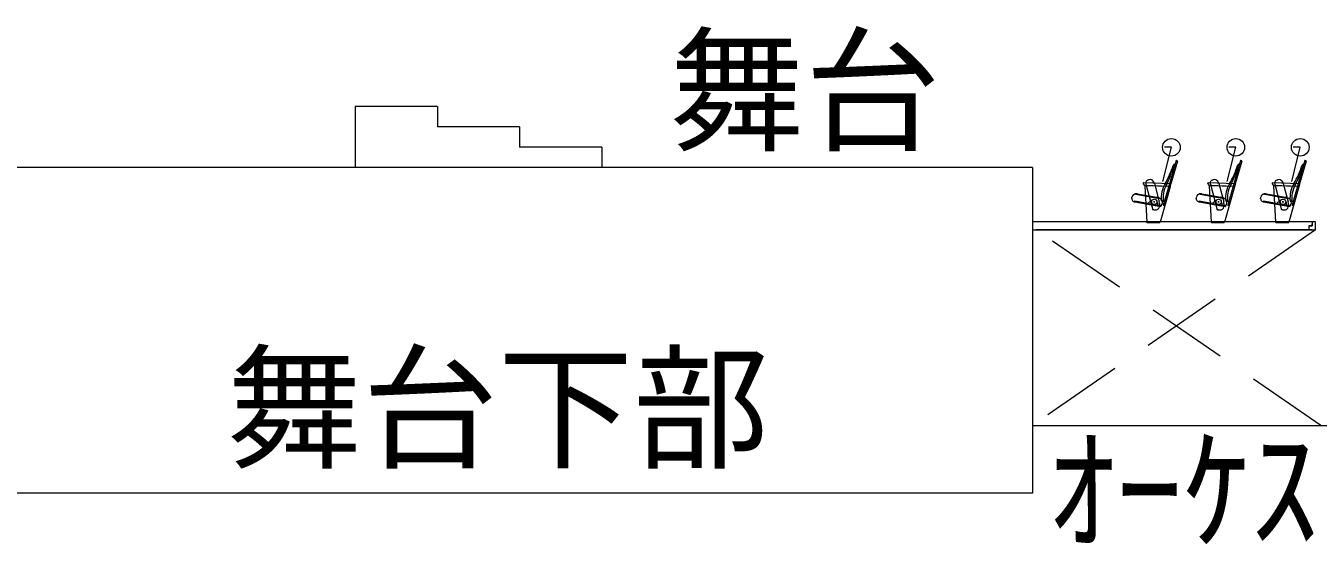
# Model space of a CAD drawing. Units: millimetres on the paper, enlarged 300 times, with parts at other scales. Extents: x -46320 to 37680, y -29109 to 29691.
# Drawn here: x 16769 to 22487, y -711 to 1595 of the extents above; entities that cross this region are included whole.
import ezdxf
from ezdxf.enums import TextEntityAlignment as Align

# ---------------------------------------------------------------- set-up
doc = ezdxf.new("R2010")
doc.units = ezdxf.units.MM
doc.header["$LTSCALE"] = 300
doc.linetypes.add('DASHED1', pattern=[1.8, 1.2, -0.6])
doc.layers.add('E-0', color=7, linetype='Continuous', lineweight=9)
doc.styles.add('HGｺﾞｼｯｸE', font='')
doc.styles.get('HGｺﾞｼｯｸE').set_extended_font_data('HGｺﾞｼｯｸE')

msp = doc.modelspace()

# ---------------------------------------------------------------- linework, layer by layer
at = {"layer": 'E-0'}
for p, q in [((18590.5, 1237.5), (18226.9, 1237.5)), ((18226.9, 1237.5), (18226.9, 967.5)), ((18590.5, 1237.5), (18590.5, 1147.5)), ((18954.1, 1147.5), (18590.5, 1147.5)), ((18954.1, 1147.5), (18590.5, 1147.5)), ((18954.1, 1147.5), (18954.1, 1057.5)), ((19317.7, 1057.5), (18954.1, 1057.5)), ((19317.7, 1057.5), (19317.7, 967.5)), ((21800.2, 905.8), (21838.1, 1057.5)), ((21838.1, 1057.5), (21807.1, 1057.5)), ((22085.2, 905.8), (22123.1, 1057.5)), ((22123.1, 1057.5), (22092.1, 1057.5)), ((22370.2, 905.8), (22408.1, 1057.5)), ((22408.1, 1057.5), (22377.1, 1057.5)), ((21858.6, 998.5), (21829.2, 896.1)), ((21864.3, 996.9), (21835.3, 895.8)), ((21862.7, 995.5), (21859.2, 996.5)), ((21863.5, 998.3), (21860, 999.3)), ((22143.6, 998.5), (22114.2, 896.1)), ((22149.3, 996.9), (22120.3, 895.8)), ((22147.7, 995.5), (22144.2, 996.5)), ((22148.5, 998.3), (22145, 999.3)), ((22428.6, 998.5), (22399.2, 896.1)), ((22434.3, 996.9), (22405.3, 895.8)), ((22432.7, 995.5), (22429.2, 996.5)), ((22433.5, 998.3), (22430, 999.3)), ((21223.6, 967.5), (13062.8, 967.5)), ((21223.6, 967.5), (21223.6, -472.4)), ((21713.8, 896.2), (21719.4, 888.2)), ((21834.8, 895.9), (21715.9, 900)), ((21832.6, 883.9), (21720.1, 887.9)), ((21720.3, 886.7), (21729.3, 727.1)), ((21831.7, 883.7), (21721.1, 887.5)), ((21725.5, 894.5), (21755.9, 780.9)), ((21727.1, 895.2), (21725.7, 894.9)), ((21733.8, 912.6), (21739.5, 914.4)), ((21743.5, 886.7), (21743.5, 887)), ((21762.5, 898.1), (21784.5, 816.1)), ((21773.5, 885.7), (21773.5, 886)), ((21832.4, 882.7), (21787.7, 726.9)), ((21829.2, 896.1), (21802.2, 801.8)), ((21834.5, 892.9), (21807.9, 800.2)), ((21833.5, 884.6), (21836.2, 893.9)), ((21835.3, 895.8), (21834.5, 892.9)), ((21998.8, 896.2), (22004.4, 888.2)), ((22119.8, 895.9), (22000.9, 900)), ((22117.6, 883.9), (22005.1, 887.9)), ((22005.3, 886.7), (22014.3, 727.1)), ((22116.7, 883.7), (22006.1, 887.5)), ((22010.5, 894.5), (22040.9, 780.9)), ((22012.1, 895.2), (22010.7, 894.9)), ((22018.8, 912.6), (22024.5, 914.4)), ((22028.5, 886.7), (22028.5, 887)), ((22047.5, 898.1), (22069.5, 816.1)), ((22058.5, 885.7), (22058.5, 886)), ((22117.4, 882.7), (22072.7, 726.9)), ((22114.2, 896.1), (22087.2, 801.8)), ((22119.5, 892.9), (22092.9, 800.2)), ((22118.5, 884.6), (22121.2, 893.9)), ((22120.3, 895.8), (22119.5, 892.9)), ((22283.9, 896.2), (22289.4, 888.2)), ((22404.8, 895.9), (22285.9, 900)), ((22402.6, 883.9), (22290.1, 887.9)), ((22290.3, 886.7), (22299.3, 727.1)), ((22401.7, 883.7), (22291.1, 887.5)), ((22295.5, 894.5), (22325.9, 780.9)), ((22297.1, 895.2), (22295.7, 894.9)), ((22303.8, 912.6), (22309.5, 914.4)), ((22313.5, 886.7), (22313.5, 887)), ((22332.5, 898.1), (22354.5, 816.1)), ((22343.5, 885.7), (22343.5, 886)), ((22402.4, 882.7), (22357.7, 726.9)), ((22399.2, 896.1), (22372.2, 801.8)), ((22404.5, 892.9), (22377.9, 800.2)), ((22403.5, 884.6), (22406.2, 893.9)), ((22405.3, 895.8), (22404.5, 892.9)), ((21662.7, 831.6), (21663.5, 837.6)), ((21675.9, 820.2), (21675.3, 816.9)), ((21675.6, 816.5), (21724.7, 807.8)), ((21676.3, 820.4), (21724.5, 811.9)), ((21680.8, 849.8), (21784.3, 831.6)), ((21688, 851.6), (21722.6, 845.5)), ((21722.6, 845.5), (21771.6, 836.8)), ((21724.5, 811.9), (21736.3, 809.9)), ((21724.7, 807.8), (21791.4, 796.1)), ((21736.1, 808.9), (21736.3, 810.4)), ((21736.1, 808.9), (21757.4, 805.2)), ((21758.8, 816.3), (21764.8, 816.3)), ((21758.8, 816.3), (21764.8, 816.3)), ((21761.8, 813.3), (21761.8, 819.3)), ((21761.8, 813.3), (21761.8, 819.3)), ((21762.1, 804.3), (21777.4, 801.6)), ((21777.4, 801.6), (21777.8, 803.7)), ((21777.6, 802.6), (21792.1, 800)), ((21793.3, 800.7), (21796.2, 805)), ((21805.6, 816.1), (21795.3, 819.1)), ((21947.7, 831.6), (21948.5, 837.6)), ((21960.9, 820.2), (21960.3, 816.9)), ((21960.6, 816.5), (22009.7, 807.8)), ((21961.3, 820.4), (22009.5, 811.9)), ((21965.8, 849.8), (22069.3, 831.6)), ((21973, 851.6), (22007.6, 845.5)), ((22007.6, 845.5), (22056.6, 836.8)), ((22009.5, 811.9), (22021.3, 809.9)), ((22009.7, 807.8), (22076.4, 796.1)), ((22021.1, 808.9), (22021.3, 810.4)), ((22021.1, 808.9), (22042.4, 805.2)), ((22043.8, 816.3), (22049.8, 816.3)), ((22043.8, 816.3), (22049.8, 816.3)), ((22046.8, 813.3), (22046.8, 819.3)), ((22046.8, 813.3), (22046.8, 819.3)), ((22047.1, 804.3), (22062.4, 801.6)), ((22062.4, 801.6), (22062.8, 803.7)), ((22062.6, 802.6), (22077.1, 800)), ((22078.3, 800.7), (22081.2, 805)), ((22090.6, 816.1), (22080.3, 819.1)), ((22232.7, 831.6), (22233.5, 837.6)), ((22245.9, 820.2), (22245.3, 816.9)), ((22245.6, 816.5), (22294.7, 807.8)), ((22246.3, 820.4), (22294.5, 811.9)), ((22250.8, 849.8), (22354.3, 831.6)), ((22258, 851.6), (22292.6, 845.5)), ((22292.6, 845.5), (22341.6, 836.8)), ((22294.5, 811.9), (22306.3, 809.9)), ((22294.7, 807.8), (22361.4, 796.1)), ((22306.1, 808.9), (22306.3, 810.4)), ((22306.1, 808.9), (22327.4, 805.2)), ((22328.8, 816.3), (22334.8, 816.3)), ((22328.8, 816.3), (22334.8, 816.3)), ((22331.8, 813.3), (22331.8, 819.3)), ((22331.8, 813.3), (22331.8, 819.3)), ((22332.1, 804.3), (22347.4, 801.6)), ((22347.4, 801.6), (22347.8, 803.7)), ((22347.6, 802.6), (22362.1, 800)), ((22363.3, 800.7), (22366.2, 805)), ((22375.6, 816.1), (22365.3, 819.1)), ((21760, 781.7), (21756.3, 780.7)), ((21760.9, 781.1), (21766.1, 780.4)), ((21792.3, 799.7), (21791.7, 796.3)), ((21806.4, 799.4), (21803, 800.4)), ((22045, 781.7), (22041.3, 780.7)), ((22045.9, 781.1), (22051.1, 780.4)), ((22077.3, 799.7), (22076.7, 796.3)), ((22091.4, 799.4), (22088, 800.4)), ((22330, 781.7), (22326.3, 780.7)), ((22330.9, 781.1), (22336.1, 780.4)), ((22362.3, 799.7), (22361.7, 796.3)), ((22376.4, 799.4), (22373, 800.4)), ((22476.1, 728.1), (21225.1, 728.1)), ((22461.1, 692.1), (21240.1, 692.1)), ((21730, 726), (21787, 726)), ((21730, 724.7), (21730, 726)), ((21730, 724.7), (21787, 724.7)), ((21730.1, 726.4), (21787, 726.4)), ((21787, 724.7), (21730.6, 724.7)), ((21787, 724.7), (21733.9, 724.7)), ((21736, 728.8), (21736, 721.7)), ((21743.5, 726), (21743.5, 726.4)), ((21773.5, 726), (21773.5, 726.4)), ((21781, 728.8), (21781, 721.7)), ((21787, 724.7), (21787, 726)), ((22015, 726), (22072, 726)), ((22015, 724.7), (22015, 726)), ((22015, 724.7), (22072, 724.7)), ((22015.1, 726.4), (22072, 726.4)), ((22072, 724.7), (22015.6, 724.7)), ((22072, 724.7), (22018.9, 724.7)), ((22021, 728.8), (22021, 721.7)), ((22028.5, 726), (22028.5, 726.4)), ((22058.5, 726), (22058.5, 726.4)), ((22066, 728.8), (22066, 721.7)), ((22072, 724.7), (22072, 726)), ((22300, 726), (22357, 726)), ((22300, 724.7), (22300, 726)), ((22300, 724.7), (22357, 724.7)), ((22300.1, 726.4), (22357, 726.4)), ((22357, 724.7), (22300.6, 724.7)), ((22357, 724.7), (22303.9, 724.7)), ((22306, 728.8), (22306, 721.7)), ((22313.5, 726), (22313.5, 726.4)), ((22343.5, 726), (22343.5, 726.4)), ((22351, 728.8), (22351, 721.7)), ((22357, 724.7), (22357, 726)), ((22446.1, 710.1), (22446.1, 692.1)), ((22461.1, 710.1), (22446.1, 710.1)), ((22446.1, 710.1), (22461.1, 710.1)), ((22446.1, 692.1), (22461.1, 692.1)), ((22461.1, 728.1), (22461.1, 710.1)), ((22461.1, 710.1), (22461.1, 719.1)), ((21223.6, -172.5), (25056.1, -172.5)), ((21223.6, -472.4), (13062.8, -472.4))]:
    msp.add_line(p, q, dxfattribs=at)
at = {"layer": 'E-0', "linetype": 'DASHED1'}
for p, q in [((22476.1, 692.1), (21223.6, -172.5)), ((22498.6, -172.5), (21240.1, 692.1))]:
    msp.add_line(p, q, dxfattribs=at)
at = {"layer": 'E-0'}
msp.add_lwpolyline([(21225.1, 692.1), (22476.1, 692.1), (22476.1, 728.1)], dxfattribs=at)
for centre, radius in [((21838.1, 1057.5), 39), ((22123.1, 1057.5), 39), ((22408.1, 1057.5), 39), ((21761.8, 816.3), 12), ((22046.8, 816.3), 12), ((22331.8, 816.3), 12)]:
    msp.add_circle(centre, radius, dxfattribs=at)
for centre, radius, start, end in [((21449.7, 1104.8), 416.3, 330.0255, 342.0822), ((21459, 1069.7), 399.2, 333.327, 346.3323), ((21854.8, 973.8), 9.44, 93.5889, 162.2275), ((21858.1, 972.3), 11.6, 109.7117, 164.8025), ((21858.9, 995.3), 1.2, 74, 164), ((21859.7, 998.2), 1.2, 74, 164), ((21862.3, 994.3), 1.2, 344, 74), ((21863.2, 997.2), 1.2, 344, 74), ((21734.7, 1104.8), 416.3, 330.0255, 342.0822), ((21744, 1069.7), 399.2, 333.327, 346.3323), ((22139.8, 973.8), 9.44, 93.5889, 162.2275), ((22143.1, 972.3), 11.6, 109.7117, 164.8025), ((22143.9, 995.3), 1.2, 74, 164), ((22144.7, 998.2), 1.2, 74, 164), ((22147.3, 994.3), 1.2, 344, 74), ((22148.2, 997.2), 1.2, 344, 74), ((22019.7, 1104.8), 416.3, 330.0255, 342.0822), ((22029, 1069.7), 399.2, 333.327, 346.3323), ((22424.8, 973.8), 9.44, 93.5889, 162.2275), ((22428.1, 972.3), 11.6, 109.7117, 164.8025), ((22428.9, 995.3), 1.2, 74, 164), ((22429.7, 998.2), 1.2, 74, 164), ((22432.3, 994.3), 1.2, 344, 74), ((22433.2, 997.2), 1.2, 344, 74), ((21743.4, 899.9), 15, 63.1897, 105), ((22028.4, 899.9), 15, 63.1897, 105), ((22313.4, 899.9), 15, 63.1897, 105), ((21715.8, 897.6), 2.4, 88, 214.8699), ((21720.2, 888.7), 0.9, 214.8699, 268), ((21721, 886.8), 0.75, 88, 182.3747), ((21738.4, 900), 13.7, 168.495, 195.6501), ((21742, 896.5), 18.1, 116.9315, 159.7945), ((21726.7, 896.7), 1.5, 195.6501, 285), ((21725.8, 894.6), 0.3, 105, 195), ((21739.3, 891.9), 24, 15.6847, 63.1897), ((21912.8, 833.9), 120.2, 148.5119, 185.8402), ((21908.8, 836.4), 107.7, 149.8483, 190.3973), ((21912.8, 833.9), 120.2, 148.4739, 148.5119), ((21831.6, 882.9), 0.75, 344, 88), ((21832.7, 884.8), 0.9, 268, 344), ((21834.8, 894.4), 1.5, 344, 88), ((22000.8, 897.6), 2.4, 88, 214.8699), ((22005.2, 888.7), 0.9, 214.8699, 268), ((22006, 886.8), 0.75, 88, 182.3747), ((22023.4, 900), 13.7, 168.495, 195.6501), ((22027, 896.5), 18.1, 116.9315, 159.7945), ((22011.7, 896.7), 1.5, 195.6501, 285), ((22010.8, 894.6), 0.3, 105, 195), ((22024.3, 891.9), 24, 15.6847, 63.1897), ((22197.8, 833.9), 120.2, 148.5119, 185.8402), ((22193.8, 836.4), 107.7, 149.8483, 190.3973), ((22197.8, 833.9), 120.2, 148.4739, 148.5119), ((22116.6, 882.9), 0.75, 344, 88), ((22117.7, 884.8), 0.9, 268, 344), ((22119.8, 894.4), 1.5, 344, 88), ((22285.8, 897.6), 2.4, 88, 214.8699), ((22290.2, 888.7), 0.9, 214.8699, 268), ((22291, 886.8), 0.75, 88, 182.3747), ((22308.4, 900), 13.7, 168.495, 195.6501), ((22312, 896.5), 18.1, 116.9315, 159.7945), ((22296.7, 896.7), 1.5, 195.6501, 285), ((22295.8, 894.6), 0.3, 105, 195), ((22309.3, 891.9), 24, 15.6847, 63.1897), ((22482.8, 833.9), 120.2, 148.5119, 185.8402), ((22478.8, 836.4), 107.7, 149.8483, 190.3973), ((22482.8, 833.9), 120.2, 148.4739, 148.5119), ((22401.6, 882.9), 0.75, 344, 88), ((22402.7, 884.8), 0.9, 268, 344), ((22404.8, 894.4), 1.5, 344, 88), ((21680.8, 832.3), 18.1, 181.9315, 224.7945), ((21678.2, 835), 15, 128.1897, 170), ((21676.1, 830.5), 13.7, 233.495, 260.6501), ((21678.2, 835), 15, 80, 128.1897), ((21683.8, 827.9), 24, 80, 128.1897), ((21674.1, 818.5), 1.5, 260.6501, 350), ((21675.6, 816.8), 0.3, 170, 260), ((21676.2, 820.1), 0.3, 80, 170), ((21739.3, 809.9), 3, 133.861, 170), ((21789.2, 758), 75, 119.9507, 133.861), ((21763, 788.1), 49.5, 54.7912, 80), ((21747.9, 802.6), 30, 3.4413, 30.9327), ((21774.9, 804.2), 3, 350, 3.4413), ((21781.1, 813.8), 18, 54.7912, 80), ((21736.7, 803.3), 49.5, 349.7912, 15), ((21781.9, 814.4), 17.1, 326.5875, 55.7931), ((21792.1, 801.5), 1.5, 260, 326.5875), ((21796.1, 822), 3, 185.8402, 254), ((21803.3, 801.5), 1.2, 164, 254), ((21805.8, 816.7), 0.6, 254, 344), ((21965.8, 832.3), 18.1, 181.9315, 224.7945), ((21963.2, 835), 15, 128.1897, 170), ((21961.1, 830.5), 13.7, 233.495, 260.6501), ((21963.2, 835), 15, 80, 128.1897), ((21968.8, 827.9), 24, 80, 128.1897), ((21959.1, 818.5), 1.5, 260.6501, 350), ((21960.6, 816.8), 0.3, 170, 260), ((21961.2, 820.1), 0.3, 80, 170), ((22024.3, 809.9), 3, 133.861, 170), ((22074.2, 758), 75, 119.9507, 133.861), ((22048, 788.1), 49.5, 54.7912, 80), ((22032.9, 802.6), 30, 3.4413, 30.9327), ((22059.9, 804.2), 3, 350, 3.4413), ((22066.1, 813.8), 18, 54.7912, 80), ((22021.7, 803.3), 49.5, 349.7912, 15), ((22066.9, 814.4), 17.1, 326.5875, 55.7931), ((22077.1, 801.5), 1.5, 260, 326.5875), ((22081.1, 822), 3, 185.8402, 254), ((22088.3, 801.5), 1.2, 164, 254), ((22090.8, 816.7), 0.6, 254, 344), ((22250.8, 832.3), 18.1, 181.9315, 224.7945), ((22248.2, 835), 15, 128.1897, 170), ((22246.1, 830.5), 13.7, 233.495, 260.6501), ((22248.2, 835), 15, 80, 128.1897), ((22253.8, 827.9), 24, 80, 128.1897), ((22244.1, 818.5), 1.5, 260.6501, 350), ((22245.6, 816.8), 0.3, 170, 260), ((22246.2, 820.1), 0.3, 80, 170), ((22309.3, 809.9), 3, 133.861, 170), ((22359.2, 758), 75, 119.9507, 133.861), ((22333, 788.1), 49.5, 54.7912, 80), ((22317.9, 802.6), 30, 3.4413, 30.9327), ((22344.9, 804.2), 3, 350, 3.4413), ((22351.1, 813.8), 18, 54.7912, 80), ((22306.7, 803.3), 49.5, 349.7912, 15), ((22351.9, 814.4), 17.1, 326.5875, 55.7931), ((22362.1, 801.5), 1.5, 260, 326.5875), ((22366.1, 822), 3, 185.8402, 254), ((22373.3, 801.5), 1.2, 164, 254), ((22375.8, 816.7), 0.6, 254, 344), ((21756.2, 781), 0.3, 195, 285), ((21761.2, 782.6), 1.5, 218.3859, 261.5875), ((21768.5, 797.3), 17.1, 261.5875, 350.7931), ((21791.5, 796.4), 0.3, 260, 350), ((21792, 799.7), 0.3, 350, 80), ((21806.8, 800.5), 1.2, 254, 344), ((22041.2, 781), 0.3, 195, 285), ((22046.2, 782.6), 1.5, 218.3859, 261.5875), ((22053.5, 797.3), 17.1, 261.5875, 350.7931), ((22076.5, 796.4), 0.3, 260, 350), ((22077, 799.7), 0.3, 350, 80), ((22091.8, 800.5), 1.2, 254, 344), ((22326.2, 781), 0.3, 195, 285), ((22331.2, 782.6), 1.5, 218.3859, 261.5875), ((22338.5, 797.3), 17.1, 261.5875, 350.7931), ((22361.5, 796.4), 0.3, 260, 350), ((22362, 799.7), 0.3, 350, 80), ((22376.8, 800.5), 1.2, 254, 344), ((21730.1, 727.1), 0.75, 182.3747, 270), ((21787, 727.1), 0.75, 270, 344), ((22015.1, 727.1), 0.75, 182.3747, 270), ((22072, 727.1), 0.75, 270, 344), ((22300.1, 727.1), 0.75, 182.3747, 270), ((22357, 727.1), 0.75, 270, 344)]:
    msp.add_arc(centre, radius, start, end, dxfattribs=at)

# ---------------------------------------------------------------- texts
at = {"layer": 'E-0', "style": 'HGｺﾞｼｯｸE'}
for s, p in [('舞台', (19615.7, 956.3)), ('舞台下部', (17657.5, -447.3)), ('ｵｰｹｽﾄﾗﾋﾟｯﾄ', (21288.8, -806.9))]:
    msp.add_text(s, height=439.9, dxfattribs=at).set_placement(p, align=Align.BOTTOM_LEFT)

doc.saveas('drawing.dxf')
